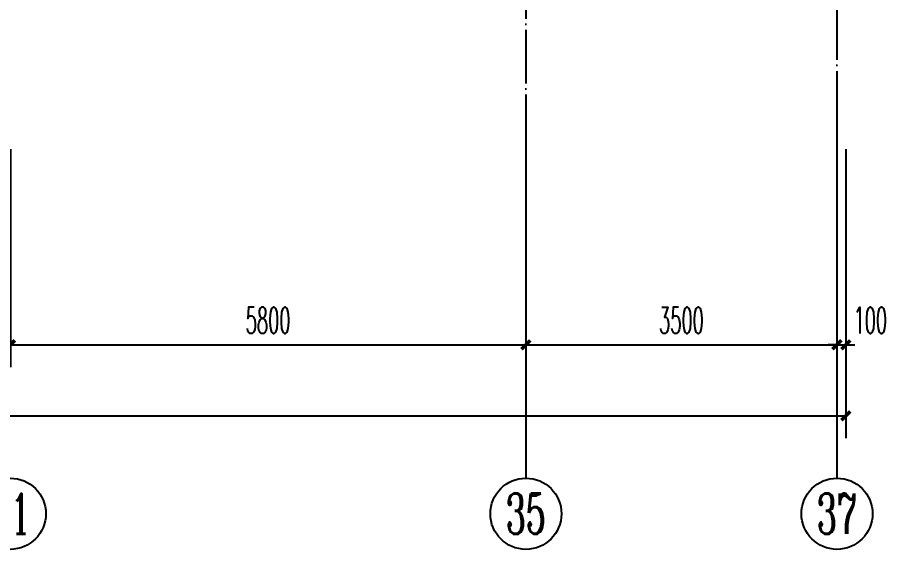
# Model space of a CAD drawing. Extents: x 27938 to 1507990, y 110129 to 923079.
# Drawn here: x 868699 to 878629, y 357024 to 363002 of the extents above; entities that cross this region are included whole.
import ezdxf
from ezdxf.enums import TextEntityAlignment as Align

# ---------------------------------------------------------------- set-up
doc = ezdxf.new("R2010")
doc.units = 0
doc.header["$LTSCALE"] = 1000
doc.header["$MEASUREMENT"] = 0
doc.linetypes.add('DOTE', pattern=[2.42, 2, -0.2, 0.02, -0.2])
for name, color, linetype in [('AXIS', 3, 'Continuous'), ('AXIS_TEXT', 7, 'Continuous'), ('DOTE', 1, 'Continuous')]:
    doc.layers.add(name, color=color, linetype=linetype)
doc.styles.add('_TCH_AXIS', font='COMPLEX', dxfattribs={"bigfont": 'GBCBIG'})
doc.styles.add('_TCH_DIM_T3', font='SIMPLEX.shx', dxfattribs={"width": 0.494118, "bigfont": 'GBCBIG.shx'})
doc.styles.add('COMPLEX', font='COMPLEX')
doc.dimstyles.new('_TCH_ARCH&&100', dxfattribs={"dimtxt": 297.5, "dimasz": 100, "dimexe": 250, "dimexo": 300, "dimgap": 126.25, "dimtad": 1, "dimdec": 0, "dimzin": 0, "dimdsep": 46, "dimtxsty": '_TCH_DIM_T3', "dimblk": 'ARCHTICK', "dimcen": 0.09, "dimclrt": 4, "dimazin": 2, "dimtfac": 1, "dimtdec": 0, "dimtix": 1, "dimtmove": 2, "dimatfit": 3, "dimfxl": 100, "dimtolj": 1, "dimtzin": 0, "dimarcsym": 0})

# ---------------------------------------------------------------- blocks, each defined once
blk = doc.blocks.new('GDGDGDSDA')
at = {"layer": 'DOTE', "color": 0, "linetype": 'DOTE', "ltscale": 0.3}
for p, q in [((469334.8, 376108.3), (469334.8, 359558.3)), ((465834.8, 367858.3), (465834.8, 359558.3))]:
    blk.add_line(p, q, dxfattribs=at)
blk = doc.blocks.new('_ArchTick')
at = {"color": 0, "linetype": 'ByBlock', "const_width": 0.4}
blk.add_lwpolyline([(-0.5, -0.5), (0.5, 0.5)], dxfattribs=at)
blk = doc.blocks.new('*D1097')
at = {"layer": 'AXIS', "color": 0, "lineweight": -2}
for p, q in [((877916.6, 361523.7), (877916.6, 359073.7)), ((878016.6, 361523.7), (878016.6, 359073.7)), ((877916.6, 359323.7), (877816.6, 359323.7)), ((877916.6, 359323.7), (878016.6, 359323.7)), ((878016.6, 359323.7), (878116.6, 359323.7))]:
    blk.add_line(p, q, dxfattribs=at)
at = {"layer": 'Defpoints', "color": 0}
for p in [(877916.6, 361823.7), (878016.6, 361823.7), (878016.6, 359323.7)]:
    blk.add_point(p, dxfattribs=at)
at = {"layer": 'AXIS', "color": 0, "lineweight": -2, "xscale": 100, "yscale": 100, "zscale": 100}
blk.add_blockref('_ArchTick', (877916.6, 359323.7), dxfattribs=at)
at = {"layer": 'AXIS', "color": 0, "lineweight": -2, "xscale": 100, "yscale": 100, "zscale": 100, "rotation": 180}
blk.add_blockref('_ArchTick', (878016.6, 359323.7), dxfattribs=at)
at = {"layer": 'AXIS', "color": 4, "insert": (878291.6, 359598.7), "char_height": 297.5, "attachment_point": 5, "style": '_TCH_DIM_T3'}
blk.add_mtext('\\A1;100', dxfattribs=at)
blk = doc.blocks.new('*D1098')
at = {"layer": 'AXIS', "color": 0, "lineweight": -2}
for p, q in [((874416.6, 361523.7), (874416.6, 359073.7)), ((877916.6, 361523.7), (877916.6, 359073.7)), ((874416.6, 359323.7), (877916.6, 359323.7))]:
    blk.add_line(p, q, dxfattribs=at)
at = {"layer": 'Defpoints', "color": 0}
for p in [(874416.6, 361823.7), (877916.6, 361823.7), (877916.6, 359323.7)]:
    blk.add_point(p, dxfattribs=at)
at = {"layer": 'AXIS', "color": 0, "lineweight": -2, "xscale": 100, "yscale": 100, "zscale": 100, "rotation": 180}
blk.add_blockref('_ArchTick', (874416.6, 359323.7), dxfattribs=at)
at = {"layer": 'AXIS', "color": 0, "lineweight": -2, "xscale": 100, "yscale": 100, "zscale": 100}
blk.add_blockref('_ArchTick', (877916.6, 359323.7), dxfattribs=at)
at = {"layer": 'AXIS', "color": 4, "insert": (876166.6, 359598.7), "char_height": 297.5, "attachment_point": 5, "style": '_TCH_DIM_T3'}
blk.add_mtext('\\A1;3500', dxfattribs=at)
blk = doc.blocks.new('*D1099')
at = {"layer": 'AXIS', "color": 0, "lineweight": -2}
for p, q in [((868616.6, 361523.7), (868616.6, 359073.7)), ((874416.6, 361523.7), (874416.6, 359073.7)), ((868616.6, 359323.7), (874416.6, 359323.7))]:
    blk.add_line(p, q, dxfattribs=at)
at = {"layer": 'Defpoints', "color": 0}
for p in [(868616.6, 361823.7), (874416.6, 361823.7), (874416.6, 359323.7)]:
    blk.add_point(p, dxfattribs=at)
at = {"layer": 'AXIS', "color": 0, "lineweight": -2, "xscale": 100, "yscale": 100, "zscale": 100, "rotation": 180}
blk.add_blockref('_ArchTick', (868616.6, 359323.7), dxfattribs=at)
at = {"layer": 'AXIS', "color": 0, "lineweight": -2, "xscale": 100, "yscale": 100, "zscale": 100}
blk.add_blockref('_ArchTick', (874416.6, 359323.7), dxfattribs=at)
at = {"layer": 'AXIS', "color": 4, "insert": (871516.6, 359598.7), "char_height": 297.5, "attachment_point": 5, "style": '_TCH_DIM_T3'}
blk.add_mtext('\\A1;5800', dxfattribs=at)
blk = doc.blocks.new('*D1111')
at = {"layer": 'AXIS', "color": 0, "lineweight": -2}
for p, q in [((827816.6, 361523.7), (827816.6, 358273.7)), ((878016.6, 361523.7), (878016.6, 358273.7)), ((827816.6, 358523.7), (878016.6, 358523.7))]:
    blk.add_line(p, q, dxfattribs=at)
at = {"layer": 'Defpoints', "color": 0}
for p in [(827816.6, 361823.7), (878016.6, 361823.7), (878016.6, 358523.7)]:
    blk.add_point(p, dxfattribs=at)
at = {"layer": 'AXIS', "color": 0, "lineweight": -2, "xscale": 100, "yscale": 100, "zscale": 100, "rotation": 180}
blk.add_blockref('_ArchTick', (827816.6, 358523.7), dxfattribs=at)
at = {"layer": 'AXIS', "color": 0, "lineweight": -2, "xscale": 100, "yscale": 100, "zscale": 100}
blk.add_blockref('_ArchTick', (878016.6, 358523.7), dxfattribs=at)
at = {"layer": 'AXIS', "color": 4, "insert": (852916.6, 358798.7), "char_height": 297.5, "attachment_point": 5, "style": '_TCH_DIM_T3'}
blk.add_mtext('\\A1;50200', dxfattribs=at)
blk = doc.blocks.new('_AXISO')
at = {"color": 0}
blk.add_circle((0, 0), 0.5, dxfattribs=at)
at = {"layer": 'AXIS_TEXT', "color": 0, "style": 'COMPLEX', "width": 1.041667}
blk.add_attdef('A', text='', height=0.56, dxfattribs=at).set_placement((-0.25, -0.28), (0.25, -0.28), align=Align.FIT)

msp = doc.modelspace()

# ---------------------------------------------------------------- linework, layer by layer
at = {"layer": 'AXIS', "color": 8}
for p, q in [((874416.6, 361823.7), (874416.6, 357823.7)), ((877916.6, 361823.7), (877916.6, 357823.7))]:
    msp.add_line(p, q, dxfattribs=at)

# ---------------------------------------------------------------- block references
ref = msp.add_blockref('_AXISO', (868616.6, 357423.7), dxfattribs=dict(at, xscale=800, yscale=800, zscale=800))
ref.add_attrib('A', '31', dxfattribs={"layer": 'AXIS_TEXT', "color": 8, "ltscale": 0.5, "height": 452.55, "style": '_TCH_AXIS', "width": 0.75}).set_placement((868390.3, 357197.4), (868842.9, 357197.4), align=Align.FIT)
ref = msp.add_blockref('_AXISO', (874416.6, 357423.7), dxfattribs=dict(at, xscale=800, yscale=800, zscale=800))
ref.add_attrib('A', '35', dxfattribs={"layer": 'AXIS_TEXT', "color": 8, "ltscale": 0.5, "height": 452.55, "style": '_TCH_AXIS', "width": 0.636364}).set_placement((874190.3, 357197.5), (874642.8, 357197.5), align=Align.FIT)
ref = msp.add_blockref('_AXISO', (877916.6, 357423.7), dxfattribs=dict(at, xscale=800, yscale=800, zscale=800))
ref.add_attrib('A', '37', dxfattribs={"layer": 'AXIS_TEXT', "color": 8, "ltscale": 0.5, "height": 452.55, "style": '_TCH_AXIS', "width": 0.636364}).set_placement((877690.3, 357197.5), (878142.8, 357197.5), align=Align.FIT)
at = {"layer": 'DOTE', "color": 169}
msp.add_blockref('GDGDGDSDA', (408581.8, 2265.4), dxfattribs=at)

# ---------------------------------------------------------------- dimensions: what is measured, and where the dimension line sits
at = {"layer": 'AXIS', "color": 8}
for p1, p2, distance, picture, middle in [((827816.6, 361823.7), (878016.6, 361823.7), -3300, '*D1111', (852916.6, 358798.7)), ((868616.6, 361823.7), (874416.6, 361823.7), -2500, '*D1099', (871516.6, 359598.7)), ((874416.6, 361823.7), (877916.6, 361823.7), -2500, '*D1098', (876166.6, 359598.7))]:
    dim = msp.add_aligned_dim(p1=p1, p2=p2, distance=distance, dimstyle='_TCH_ARCH&&100', dxfattribs=at)
    dim.commit()
    dim.dimension.update_dxf_attribs({"geometry": picture, "text_midpoint": middle})
dim = msp.add_linear_dim(base=(878016.6, 359323.7), p1=(877916.6, 361823.7), p2=(878016.6, 361823.7), angle=0, dimstyle='_TCH_ARCH&&100', dxfattribs=at)
dim.commit()
dim.dimension.update_dxf_attribs({"geometry": '*D1097', "text_midpoint": (878291.6, 359598.7), "dimtype": 129})

doc.saveas('drawing.dxf')
